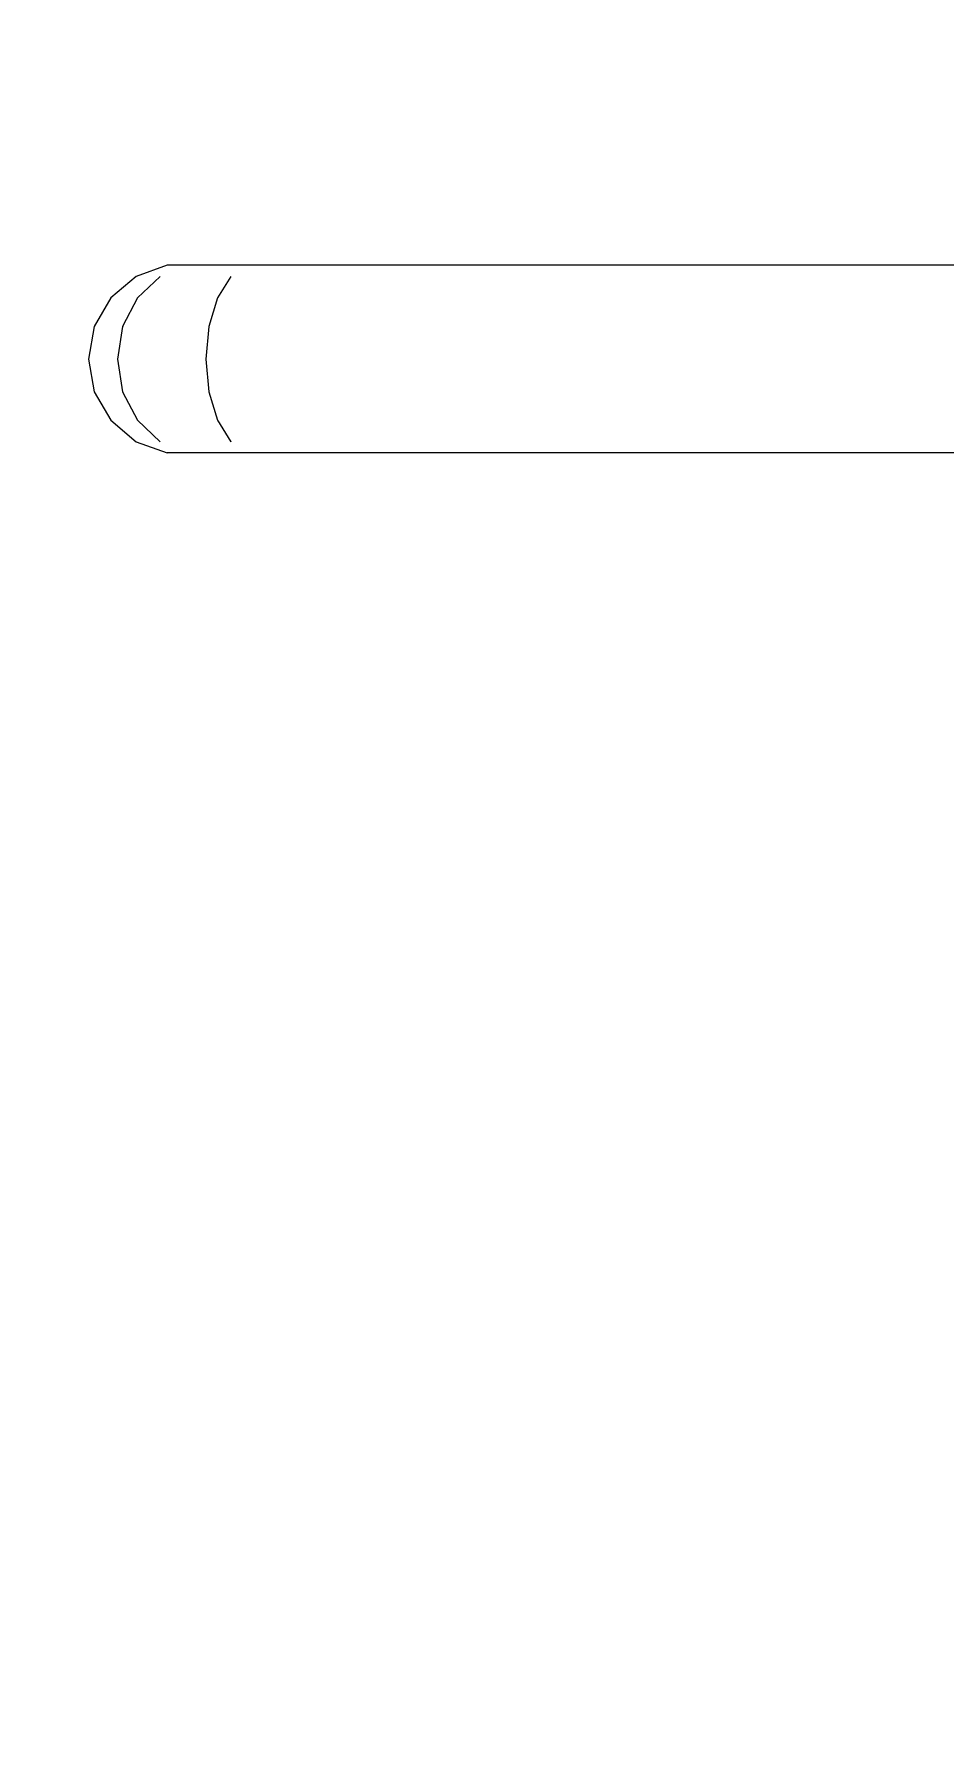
# Model space of a CAD drawing. Header units: millimetres. Extents: x -15634 to 67596, y -3027 to 55843.
# Drawn here: x 23140.6 to 23236, y 18851.5 to 19029.7 of the extents above; entities that cross this region are included whole.
import ezdxf

# ---------------------------------------------------------------- set-up
doc = ezdxf.new("R2010")
doc.units = ezdxf.units.MM
doc.header["$MEASUREMENT"] = 0
doc.set_wipeout_variables(frame=1)
doc.linetypes.add('Wipeout_Contour', pattern=[1000, 0, -1000])
doc.layers.add('Dimensioning - General', color=7, linetype='Continuous')
doc.layers.add('Structural - Bearing', color=7, linetype='Continuous')
for name, color, linetype, lineweight, true_color in [('Dimensioning - General_Pen_No__61', 7, 'Continuous', 20, 0x6a6a6a), ('Dimensioning - General_Pen_No__88', 7, 'Continuous', 20, 0xfd4435), ('Structural - Bearing_Pen_No__82', 7, 'Continuous', 20, 0xaaaaaa)]:
    doc.layers.add(name, color=color, linetype=linetype, lineweight=lineweight, true_color=true_color)
doc.styles.add('GENERATED_STYLE_6', font='calibril.ttf')
doc.dimstyles.new('GENERATED_STYLE__3', dxfattribs={"dimtxt": 195.999997, "dimasz": 106.4, "dimexe": 0.18, "dimexo": 0.0625, "dimgap": 0.09, "dimtad": 1, "dimdec": 0, "dimlfac": 0.1, "dimzin": 0, "dimdsep": 46, "dimtxsty": 'GENERATED_STYLE_6', "dimblk": 'ARROWHEAD_2', "dimblk1": 'ARROWHEAD_2', "dimblk2": 'ARROWHEAD_2', "dimcen": 0.09, "dimse1": 1, "dimse2": 1, "dimclrd": 256, "dimclre": 256, "dimclrt": 256, "dimadec": 0, "dimazin": 0, "dimtfac": 1, "dimtdec": 4, "dimtmove": 0, "dimatfit": 3, "dimfxl": 1, "dimtolj": 1, "dimtzin": 0, "dimarcsym": 0})

# ---------------------------------------------------------------- blocks, each defined once
blk = doc.blocks.new('*D47')
at = {"layer": 'Dimensioning - General_Pen_No__61', "color": 251, "linetype": 'Continuous', "lineweight": 20, "true_color": 0x6a6a6a, "transparency": 16777216}
for p, q in [((27454.43, 20636.02), (27594.43, 20555.19)), ((27629.43, 20595.6), (27419.43, 20595.6)), ((27524.43, 17895.6), (27524.43, 20595.6)), ((27454.43, 17936.02), (27594.43, 17855.19)), ((27629.43, 17895.6), (27419.43, 17895.6))]:
    blk.add_line(p, q, dxfattribs=at)
at = {"layer": 'Dimensioning - General_Pen_No__88', "color": 20, "lineweight": 20, "true_color": 0xfd4435, "transparency": 16777216, "char_height": 196, "attachment_point": 7, "rotation": 90, "style": 'GENERATED_STYLE_6'}
for s, insert in [('\\A1;{\\pql;\\fCalibri Light|b0|i0|c0|p34;20}', (27485.23, 20237.36)), ('\\A1;{\\pql;\\fCalibri Light|b0|i0|c0|p34;270}', (27485.23, 19007.27))]:
    blk.add_mtext(s, dxfattribs=dict(at, insert=insert))
blk = doc.blocks.new('ARROWHEAD_2')
at = {"color": 0, "linetype": 'Continuous', "lineweight": 0}
for p, q in [((-0.3781, -0.655), (0.3781, 0.655)), ((0, 0), (-1, 0))]:
    blk.add_line(p, q, dxfattribs=at)
blk = doc.blocks.new('*D95')
at = {"layer": 'Dimensioning - General_Pen_No__61', "color": 251, "linetype": 'Continuous', "lineweight": 20, "true_color": 0x6a6a6a, "transparency": 16777216}
for p, q in [((28004.43, 20636.02), (28144.43, 20555.19)), ((28179.43, 20595.6), (27969.43, 20595.6)), ((28074.43, 17895.6), (28074.43, 20595.6)), ((28004.43, 17936.02), (28144.43, 17855.19)), ((28179.43, 17895.6), (27969.43, 17895.6))]:
    blk.add_line(p, q, dxfattribs=at)
at = {"layer": 'Dimensioning - General_Pen_No__88', "color": 20, "lineweight": 20, "true_color": 0xfd4435, "transparency": 16777216, "char_height": 196, "attachment_point": 7, "rotation": 90, "style": 'GENERATED_STYLE_6'}
for s, insert in [('\\A1;{\\pql;\\fCalibri Light|b0|i0|c0|p34;20}', (28035.23, 20237.36)), ('\\A1;{\\pql;\\fCalibri Light|b0|i0|c0|p34;270}', (28035.23, 19007.27))]:
    blk.add_mtext(s, dxfattribs=dict(at, insert=insert))
blk = doc.blocks.new('*D126')
at = {"layer": 'Dimensioning - General_Pen_No__61', "color": 251, "linetype": 'Continuous', "lineweight": 20, "true_color": 0x6a6a6a, "transparency": 16777216}
for p, q in [((28554.43, 20836.02), (28694.43, 20755.19)), ((28729.43, 20795.6), (28519.43, 20795.6)), ((28624.43, 17895.6), (28624.43, 20795.6)), ((28554.43, 17936.02), (28694.43, 17855.19)), ((28729.43, 17895.6), (28519.43, 17895.6))]:
    blk.add_line(p, q, dxfattribs=at)
at = {"layer": 'Dimensioning - General_Pen_No__88', "color": 20, "lineweight": 20, "true_color": 0xfd4435, "transparency": 16777216, "insert": (28585.23, 19107.27), "char_height": 196, "attachment_point": 7, "rotation": 90, "style": 'GENERATED_STYLE_6'}
blk.add_mtext('\\A1;{\\pql;\\fCalibri Light|b0|i0|c0|p34;290}', dxfattribs=at)
blk = doc.blocks.new('*D143')
at = {"layer": 'Dimensioning - General_Pen_No__61', "color": 251, "linetype": 'Continuous', "lineweight": 20, "true_color": 0x6a6a6a, "transparency": 16777216}
for p, q in [((34964.93, 20636.02), (35104.93, 20555.19)), ((35139.93, 20595.6), (34929.93, 20595.6)), ((35034.93, 17895.6), (35034.93, 20595.6)), ((34964.93, 17936.02), (35104.93, 17855.19)), ((35139.93, 17895.6), (34929.93, 17895.6))]:
    blk.add_line(p, q, dxfattribs=at)
at = {"layer": 'Dimensioning - General_Pen_No__88', "color": 20, "lineweight": 20, "true_color": 0xfd4435, "transparency": 16777216, "char_height": 196, "attachment_point": 7, "rotation": 90, "style": 'GENERATED_STYLE_6'}
for s, insert in [('\\A1;{\\pql;\\fCalibri Light|b0|i0|c0|p34;20}', (34995.73, 20237.36)), ('\\A1;{\\pql;\\fCalibri Light|b0|i0|c0|p34;270}', (34995.73, 19007.27))]:
    blk.add_mtext(s, dxfattribs=dict(at, insert=insert))
blk = doc.blocks.new('*D191')
at = {"layer": 'Dimensioning - General_Pen_No__61', "color": 251, "linetype": 'Continuous', "lineweight": 20, "true_color": 0x6a6a6a, "transparency": 16777216}
for p, q in [((35514.93, 20636.02), (35654.93, 20555.19)), ((35689.93, 20595.6), (35479.93, 20595.6)), ((35584.93, 17895.6), (35584.93, 20595.6)), ((35514.93, 17936.02), (35654.93, 17855.19)), ((35689.93, 17895.6), (35479.93, 17895.6))]:
    blk.add_line(p, q, dxfattribs=at)
at = {"layer": 'Dimensioning - General_Pen_No__88', "color": 20, "lineweight": 20, "true_color": 0xfd4435, "transparency": 16777216, "char_height": 196, "attachment_point": 7, "rotation": 90, "style": 'GENERATED_STYLE_6'}
for s, insert in [('\\A1;{\\pql;\\fCalibri Light|b0|i0|c0|p34;20}', (35545.73, 20237.36)), ('\\A1;{\\pql;\\fCalibri Light|b0|i0|c0|p34;270}', (35545.73, 19007.27))]:
    blk.add_mtext(s, dxfattribs=dict(at, insert=insert))
blk = doc.blocks.new('*D222')
at = {"layer": 'Dimensioning - General_Pen_No__61', "color": 251, "linetype": 'Continuous', "lineweight": 20, "true_color": 0x6a6a6a, "transparency": 16777216}
for p, q in [((36064.93, 20836.02), (36204.93, 20755.19)), ((36239.93, 20795.6), (36029.93, 20795.6)), ((36134.93, 17895.6), (36134.93, 20795.6)), ((36064.93, 17936.02), (36204.93, 17855.19)), ((36239.93, 17895.6), (36029.93, 17895.6))]:
    blk.add_line(p, q, dxfattribs=at)
at = {"layer": 'Dimensioning - General_Pen_No__88', "color": 20, "lineweight": 20, "true_color": 0xfd4435, "transparency": 16777216, "insert": (36095.73, 19107.27), "char_height": 196, "attachment_point": 7, "rotation": 90, "style": 'GENERATED_STYLE_6'}
blk.add_mtext('\\A1;{\\pql;\\fCalibri Light|b0|i0|c0|p34;290}', dxfattribs=at)

msp = doc.modelspace()

# ---------------------------------------------------------------- wipeouts: each hides what was drawn before it
at = {"color": 254, "linetype": 'Wipeout_Contour', "lineweight": 0, "ltscale": 119996.856454}
msp.add_wipeout([(23251.6, 19005.45), (23171.14, 19005.45), (23170.71, 19004.26), (23252.03, 19004.26)], dxfattribs=at).dxf.layer = 'Structural - Bearing'
at = {"color": 254, "linetype": 'Wipeout_Contour', "lineweight": 0, "ltscale": 119969.079109}
msp.add_wipeout([(23252.68, 18995.6), (23170.05, 18995.6), (23170.13, 18992.18), (23252.6, 18992.18)], dxfattribs=at).dxf.layer = 'Structural - Bearing'

# ---------------------------------------------------------------- next in the draw order: wipeouts: each hides what was drawn before it
at = {"color": 254, "linetype": 'Wipeout_Contour', "lineweight": 0, "ltscale": 119992.523942}
msp.add_wipeout([(23252.03, 19004.26), (23170.71, 19004.26), (23170.36, 19002.03), (23252.38, 19002.03)], dxfattribs=at).dxf.layer = 'Structural - Bearing'
at = {"color": 254, "linetype": 'Wipeout_Contour', "lineweight": 0, "ltscale": 119960.937701}
msp.add_wipeout([(23252.6, 18992.18), (23170.13, 18992.18), (23170.36, 18989.18), (23252.38, 18989.18)], dxfattribs=at).dxf.layer = 'Structural - Bearing'

# ---------------------------------------------------------------- next in the draw order: wipeouts: each hides what was drawn before it
at = {"color": 254, "linetype": 'Wipeout_Contour', "lineweight": 0, "ltscale": 119857.981976}
msp.add_wipeout([(23171.14, 19005.45), (23162.97, 19005.45), (23161.28, 19004.26), (23170.71, 19004.26)], dxfattribs=at).dxf.layer = 'Structural - Bearing'
at = {"color": 254, "linetype": 'Wipeout_Contour', "lineweight": 0, "ltscale": 119985.885948}
msp.add_wipeout([(23252.38, 19002.03), (23170.36, 19002.03), (23170.13, 18999.02), (23252.6, 18999.02)], dxfattribs=at).dxf.layer = 'Structural - Bearing'
at = {"color": 254, "linetype": 'Wipeout_Contour', "lineweight": 0, "ltscale": 119954.301012}
msp.add_wipeout([(23252.38, 18989.18), (23170.36, 18989.18), (23170.71, 18986.94), (23252.03, 18986.94)], dxfattribs=at).dxf.layer = 'Structural - Bearing'

# ---------------------------------------------------------------- next in the draw order: linework, layer by layer
at = {"layer": 'Structural - Bearing_Pen_No__82', "color": 253, "linetype": 'Continuous', "lineweight": 20, "true_color": 0xaaaaaa}
msp.add_line((23251.6, 19005.45), (23171.14, 19005.45), dxfattribs=at)

# ---------------------------------------------------------------- next in the draw order: wipeouts: each hides what was drawn before it
at = {"color": 254, "linetype": 'Wipeout_Contour', "lineweight": 0, "ltscale": 119850.695204}
msp.add_wipeout([(23170.71, 19004.26), (23161.28, 19004.26), (23159.9, 19002.03), (23170.36, 19002.03)], dxfattribs=at).dxf.layer = 'Structural - Bearing'
at = {"color": 254, "linetype": 'Wipeout_Contour', "lineweight": 0, "ltscale": 119977.743545}
msp.add_wipeout([(23252.6, 18999.02), (23170.13, 18999.02), (23170.05, 18995.6), (23252.68, 18995.6)], dxfattribs=at).dxf.layer = 'Structural - Bearing'
at = {"color": 254, "linetype": 'Wipeout_Contour', "lineweight": 0, "ltscale": 119949.969089}
msp.add_wipeout([(23252.03, 18986.94), (23170.71, 18986.94), (23171.14, 18985.76), (23251.6, 18985.76)], dxfattribs=at).dxf.layer = 'Structural - Bearing'

# ---------------------------------------------------------------- next in the draw order: wipeouts: each hides what was drawn before it
at = {"color": 254, "linetype": 'Wipeout_Contour', "lineweight": 0, "ltscale": 119833.906443}
msp.add_wipeout([(23156.82, 19005.45), (23153.89, 19004.26), (23161.28, 19004.26), (23162.97, 19005.45)], dxfattribs=at).dxf.layer = 'Structural - Bearing'
at = {"color": 254, "linetype": 'Wipeout_Contour', "lineweight": 0, "ltscale": 119841.86932}
msp.add_wipeout([(23170.36, 19002.03), (23159.9, 19002.03), (23159, 18999.02), (23170.13, 18999.02)], dxfattribs=at).dxf.layer = 'Structural - Bearing'
at = {"color": 254, "linetype": 'Wipeout_Contour', "lineweight": 0, "ltscale": 119823.897304}
msp.add_wipeout([(23170.05, 18995.6), (23158.69, 18995.6), (23159, 18992.18), (23170.13, 18992.18)], dxfattribs=at).dxf.layer = 'Structural - Bearing'

# ---------------------------------------------------------------- next in the draw order: linework, layer by layer
at = {"layer": 'Structural - Bearing_Pen_No__82', "color": 253, "linetype": 'Continuous', "lineweight": 20, "true_color": 0xaaaaaa}
msp.add_line((23171.14, 19005.45), (23162.97, 19005.45), dxfattribs=at)

# ---------------------------------------------------------------- next in the draw order: wipeouts: each hides what was drawn before it
at = {"color": 254, "linetype": 'Wipeout_Contour', "lineweight": 0, "ltscale": 119823.11651}
msp.add_wipeout([(23153.89, 19004.26), (23151.51, 19002.03), (23159.9, 19002.03), (23161.28, 19004.26)], dxfattribs=at).dxf.layer = 'Structural - Bearing'
at = {"color": 254, "linetype": 'Wipeout_Contour', "lineweight": 0, "ltscale": 119832.572205}
msp.add_wipeout([(23170.13, 18999.02), (23159, 18999.02), (23158.69, 18995.6), (23170.05, 18995.6)], dxfattribs=at).dxf.layer = 'Structural - Bearing'
at = {"color": 254, "linetype": 'Wipeout_Contour', "lineweight": 0, "ltscale": 119816.891167}
msp.add_wipeout([(23170.13, 18992.18), (23159, 18992.18), (23159.9, 18989.18), (23170.36, 18989.18)], dxfattribs=at).dxf.layer = 'Structural - Bearing'

# ---------------------------------------------------------------- next in the draw order: wipeouts: each hides what was drawn before it
at = {"color": 254, "linetype": 'Wipeout_Contour', "lineweight": 0, "ltscale": 119819.857025}
msp.add_wipeout([(23154.63, 19005.45), (23151.37, 19004.26), (23153.89, 19004.26), (23156.82, 19005.45)], dxfattribs=at).dxf.layer = 'Structural - Bearing'
at = {"color": 254, "linetype": 'Wipeout_Contour', "lineweight": 0, "ltscale": 119811.690195}
msp.add_wipeout([(23151.51, 19002.03), (23149.95, 18999.02), (23159, 18999.02), (23159.9, 19002.03)], dxfattribs=at).dxf.layer = 'Structural - Bearing'
at = {"color": 254, "linetype": 'Wipeout_Contour', "lineweight": 0, "ltscale": 119792.333351}
msp.add_wipeout([(23149.41, 18995.6), (23149.95, 18992.18), (23159, 18992.18), (23158.69, 18995.6)], dxfattribs=at).dxf.layer = 'Structural - Bearing'
at = {"color": 254, "linetype": 'Wipeout_Contour', "lineweight": 0, "ltscale": 119812.427129}
msp.add_wipeout([(23170.36, 18989.18), (23159.9, 18989.18), (23161.28, 18986.94), (23170.71, 18986.94)], dxfattribs=at).dxf.layer = 'Structural - Bearing'

# ---------------------------------------------------------------- next in the draw order: linework, layer by layer
at = {"layer": 'Structural - Bearing_Pen_No__82', "color": 253, "linetype": 'Continuous', "lineweight": 20, "true_color": 0xaaaaaa}
for p, q in [((23156.82, 19005.45), (23154.63, 19005.45)), ((23162.97, 19005.45), (23156.82, 19005.45)), ((23161.28, 19004.26), (23159.9, 19002.03))]:
    msp.add_line(p, q, dxfattribs=at)

# ---------------------------------------------------------------- next in the draw order: wipeouts: each hides what was drawn before it
at = {"color": 254, "linetype": 'Wipeout_Contour', "lineweight": 0, "ltscale": 119806.839524}
msp.add_wipeout([(23151.37, 19004.26), (23148.71, 19002.03), (23151.51, 19002.03), (23153.89, 19004.26)], dxfattribs=at).dxf.layer = 'Structural - Bearing'
at = {"color": 254, "linetype": 'Wipeout_Contour', "lineweight": 0, "ltscale": 119801.010513}
msp.add_wipeout([(23149.95, 18999.02), (23149.41, 18995.6), (23158.69, 18995.6), (23159, 18999.02)], dxfattribs=at).dxf.layer = 'Structural - Bearing'
at = {"color": 254, "linetype": 'Wipeout_Contour', "lineweight": 0, "ltscale": 119786.705812}
msp.add_wipeout([(23149.95, 18992.18), (23151.51, 18989.18), (23159.9, 18989.18), (23159, 18992.18)], dxfattribs=at).dxf.layer = 'Structural - Bearing'
at = {"color": 254, "linetype": 'Wipeout_Contour', "lineweight": 0, "ltscale": 119811.040352}
msp.add_wipeout([(23170.71, 18986.94), (23161.28, 18986.94), (23162.97, 18985.76), (23171.14, 18985.76)], dxfattribs=at).dxf.layer = 'Structural - Bearing'

# ---------------------------------------------------------------- next in the draw order: linework, layer by layer
at = {"layer": 'Structural - Bearing_Pen_No__82', "color": 253, "linetype": 'Continuous', "lineweight": 20, "true_color": 0xaaaaaa}
for p, q in [((23154.63, 19005.45), (23151.37, 19004.26)), ((23159.9, 19002.03), (23159, 18999.02)), ((23159, 18999.02), (23158.69, 18995.6)), ((23158.69, 18995.6), (23159, 18992.18)), ((23251.6, 18985.76), (23171.14, 18985.76))]:
    msp.add_line(p, q, dxfattribs=at)

# ---------------------------------------------------------------- next in the draw order: wipeouts: each hides what was drawn before it
at = {"color": 254, "linetype": 'Wipeout_Contour', "lineweight": 0, "ltscale": 119793.755026}
msp.add_wipeout([(23146.97, 18999.02), (23149.95, 18999.02), (23151.51, 19002.03), (23148.71, 19002.03)], dxfattribs=at).dxf.layer = 'Structural - Bearing'
at = {"color": 254, "linetype": 'Wipeout_Contour', "lineweight": 0, "ltscale": 119773.507904}
msp.add_wipeout([(23149.41, 18995.6), (23146.37, 18995.6), (23146.97, 18992.18), (23149.95, 18992.18)], dxfattribs=at).dxf.layer = 'Structural - Bearing'
at = {"color": 254, "linetype": 'Wipeout_Contour', "lineweight": 0, "ltscale": 119784.839695}
msp.add_wipeout([(23151.51, 18989.18), (23153.89, 18986.94), (23161.28, 18986.94), (23159.9, 18989.18)], dxfattribs=at).dxf.layer = 'Structural - Bearing'

# ---------------------------------------------------------------- next in the draw order: linework, layer by layer
at = {"layer": 'Structural - Bearing_Pen_No__82', "color": 253, "linetype": 'Continuous', "lineweight": 20, "true_color": 0xaaaaaa}
for p, q in [((23151.37, 19004.26), (23148.71, 19002.03)), ((23153.89, 19004.26), (23151.51, 19002.03)), ((23159, 18992.18), (23159.9, 18989.18))]:
    msp.add_line(p, q, dxfattribs=at)

# ---------------------------------------------------------------- next in the draw order: wipeouts: each hides what was drawn before it
at = {"color": 254, "linetype": 'Wipeout_Contour', "lineweight": 0, "ltscale": 119782.186417}
msp.add_wipeout([(23146.97, 18999.02), (23146.37, 18995.6), (23149.41, 18995.6), (23149.95, 18999.02)], dxfattribs=at).dxf.layer = 'Structural - Bearing'
at = {"color": 254, "linetype": 'Wipeout_Contour', "lineweight": 0, "ltscale": 119768.766936}
msp.add_wipeout([(23146.97, 18992.18), (23148.71, 18989.18), (23151.51, 18989.18), (23149.95, 18992.18)], dxfattribs=at).dxf.layer = 'Structural - Bearing'
at = {"color": 254, "linetype": 'Wipeout_Contour', "lineweight": 0, "ltscale": 119786.955427}
msp.add_wipeout([(23161.28, 18986.94), (23153.89, 18986.94), (23156.82, 18985.76), (23162.97, 18985.76)], dxfattribs=at).dxf.layer = 'Structural - Bearing'

# ---------------------------------------------------------------- next in the draw order: linework, layer by layer
at = {"layer": 'Structural - Bearing_Pen_No__82', "color": 253, "linetype": 'Continuous', "lineweight": 20, "true_color": 0xaaaaaa}
for p, q in [((23148.71, 19002.03), (23146.97, 18999.02)), ((23151.51, 19002.03), (23149.95, 18999.02)), ((23146.97, 18999.02), (23146.37, 18995.6)), ((23149.95, 18999.02), (23149.41, 18995.6)), ((23146.37, 18995.6), (23146.97, 18992.18)), ((23149.41, 18995.6), (23149.95, 18992.18)), ((23159.9, 18989.18), (23161.28, 18986.94)), ((23171.14, 18985.76), (23162.97, 18985.76))]:
    msp.add_line(p, q, dxfattribs=at)

# ---------------------------------------------------------------- next in the draw order: wipeouts: each hides what was drawn before it
at = {"color": 254, "linetype": 'Wipeout_Contour', "lineweight": 0, "ltscale": 119768.557545}
msp.add_wipeout([(23148.71, 18989.18), (23151.37, 18986.94), (23153.89, 18986.94), (23151.51, 18989.18)], dxfattribs=at).dxf.layer = 'Structural - Bearing'

# ---------------------------------------------------------------- next in the draw order: linework, layer by layer
at = {"layer": 'Structural - Bearing_Pen_No__82', "color": 253, "linetype": 'Continuous', "lineweight": 20, "true_color": 0xaaaaaa}
for p, q in [((23146.97, 18992.18), (23148.71, 18989.18)), ((23149.95, 18992.18), (23151.51, 18989.18))]:
    msp.add_line(p, q, dxfattribs=at)

# ---------------------------------------------------------------- next in the draw order: wipeouts: each hides what was drawn before it
at = {"color": 254, "linetype": 'Wipeout_Contour', "lineweight": 0, "ltscale": 119772.900523}
msp.add_wipeout([(23151.37, 18986.94), (23154.63, 18985.76), (23156.82, 18985.76), (23153.89, 18986.94)], dxfattribs=at).dxf.layer = 'Structural - Bearing'

# ---------------------------------------------------------------- next in the draw order: linework, layer by layer
at = {"layer": 'Structural - Bearing_Pen_No__82', "color": 253, "linetype": 'Continuous', "lineweight": 20, "true_color": 0xaaaaaa}
for p, q in [((23148.71, 18989.18), (23151.37, 18986.94)), ((23151.51, 18989.18), (23153.89, 18986.94)), ((23151.37, 18986.94), (23154.63, 18985.76)), ((23156.82, 18985.76), (23154.63, 18985.76)), ((23162.97, 18985.76), (23156.82, 18985.76))]:
    msp.add_line(p, q, dxfattribs=at)

# ---------------------------------------------------------------- next in the draw order: dimensions: what is measured, and where the dimension line sits
at = {"layer": 'Dimensioning - General', "color": 251, "linetype": 'Continuous', "lineweight": 20, "true_color": 0x6a6a6a}
for base, p1, p2, picture, middle in [((28624.43, 20795.6), (2485.84, 17895.6), (2538.55, 20795.6), '*D126', (28487.23, 19331.4)), ((36134.93, 20795.6), (9996.34, 17895.6), (10049.05, 20795.6), '*D222', (35997.73, 19331.4)), ((28074.43, 20595.6), (-21.41, 17895.6), (-168.99, 20595.6), '*D95', (27937.23, 19231.4)), ((27524.43, 20595.6), (157.23, 17895.6), (162.53, 20595.6), '*D47', (27387.23, 19231.4)), ((35584.93, 20595.6), (7489.09, 17895.6), (7341.51, 20595.6), '*D191', (35447.73, 19231.4)), ((35034.93, 20595.6), (7667.73, 17895.6), (7673.02, 20595.6), '*D143', (34897.73, 19231.4))]:
    dim = msp.add_linear_dim(base=base, p1=p1, p2=p2, angle=90, dimstyle='GENERATED_STYLE__3', dxfattribs=at)
    dim.commit()
    dim.dimension.update_dxf_attribs({"geometry": picture, "text_midpoint": middle, "dimtype": 160, "text_rotation": 90})

doc.saveas('drawing.dxf')
